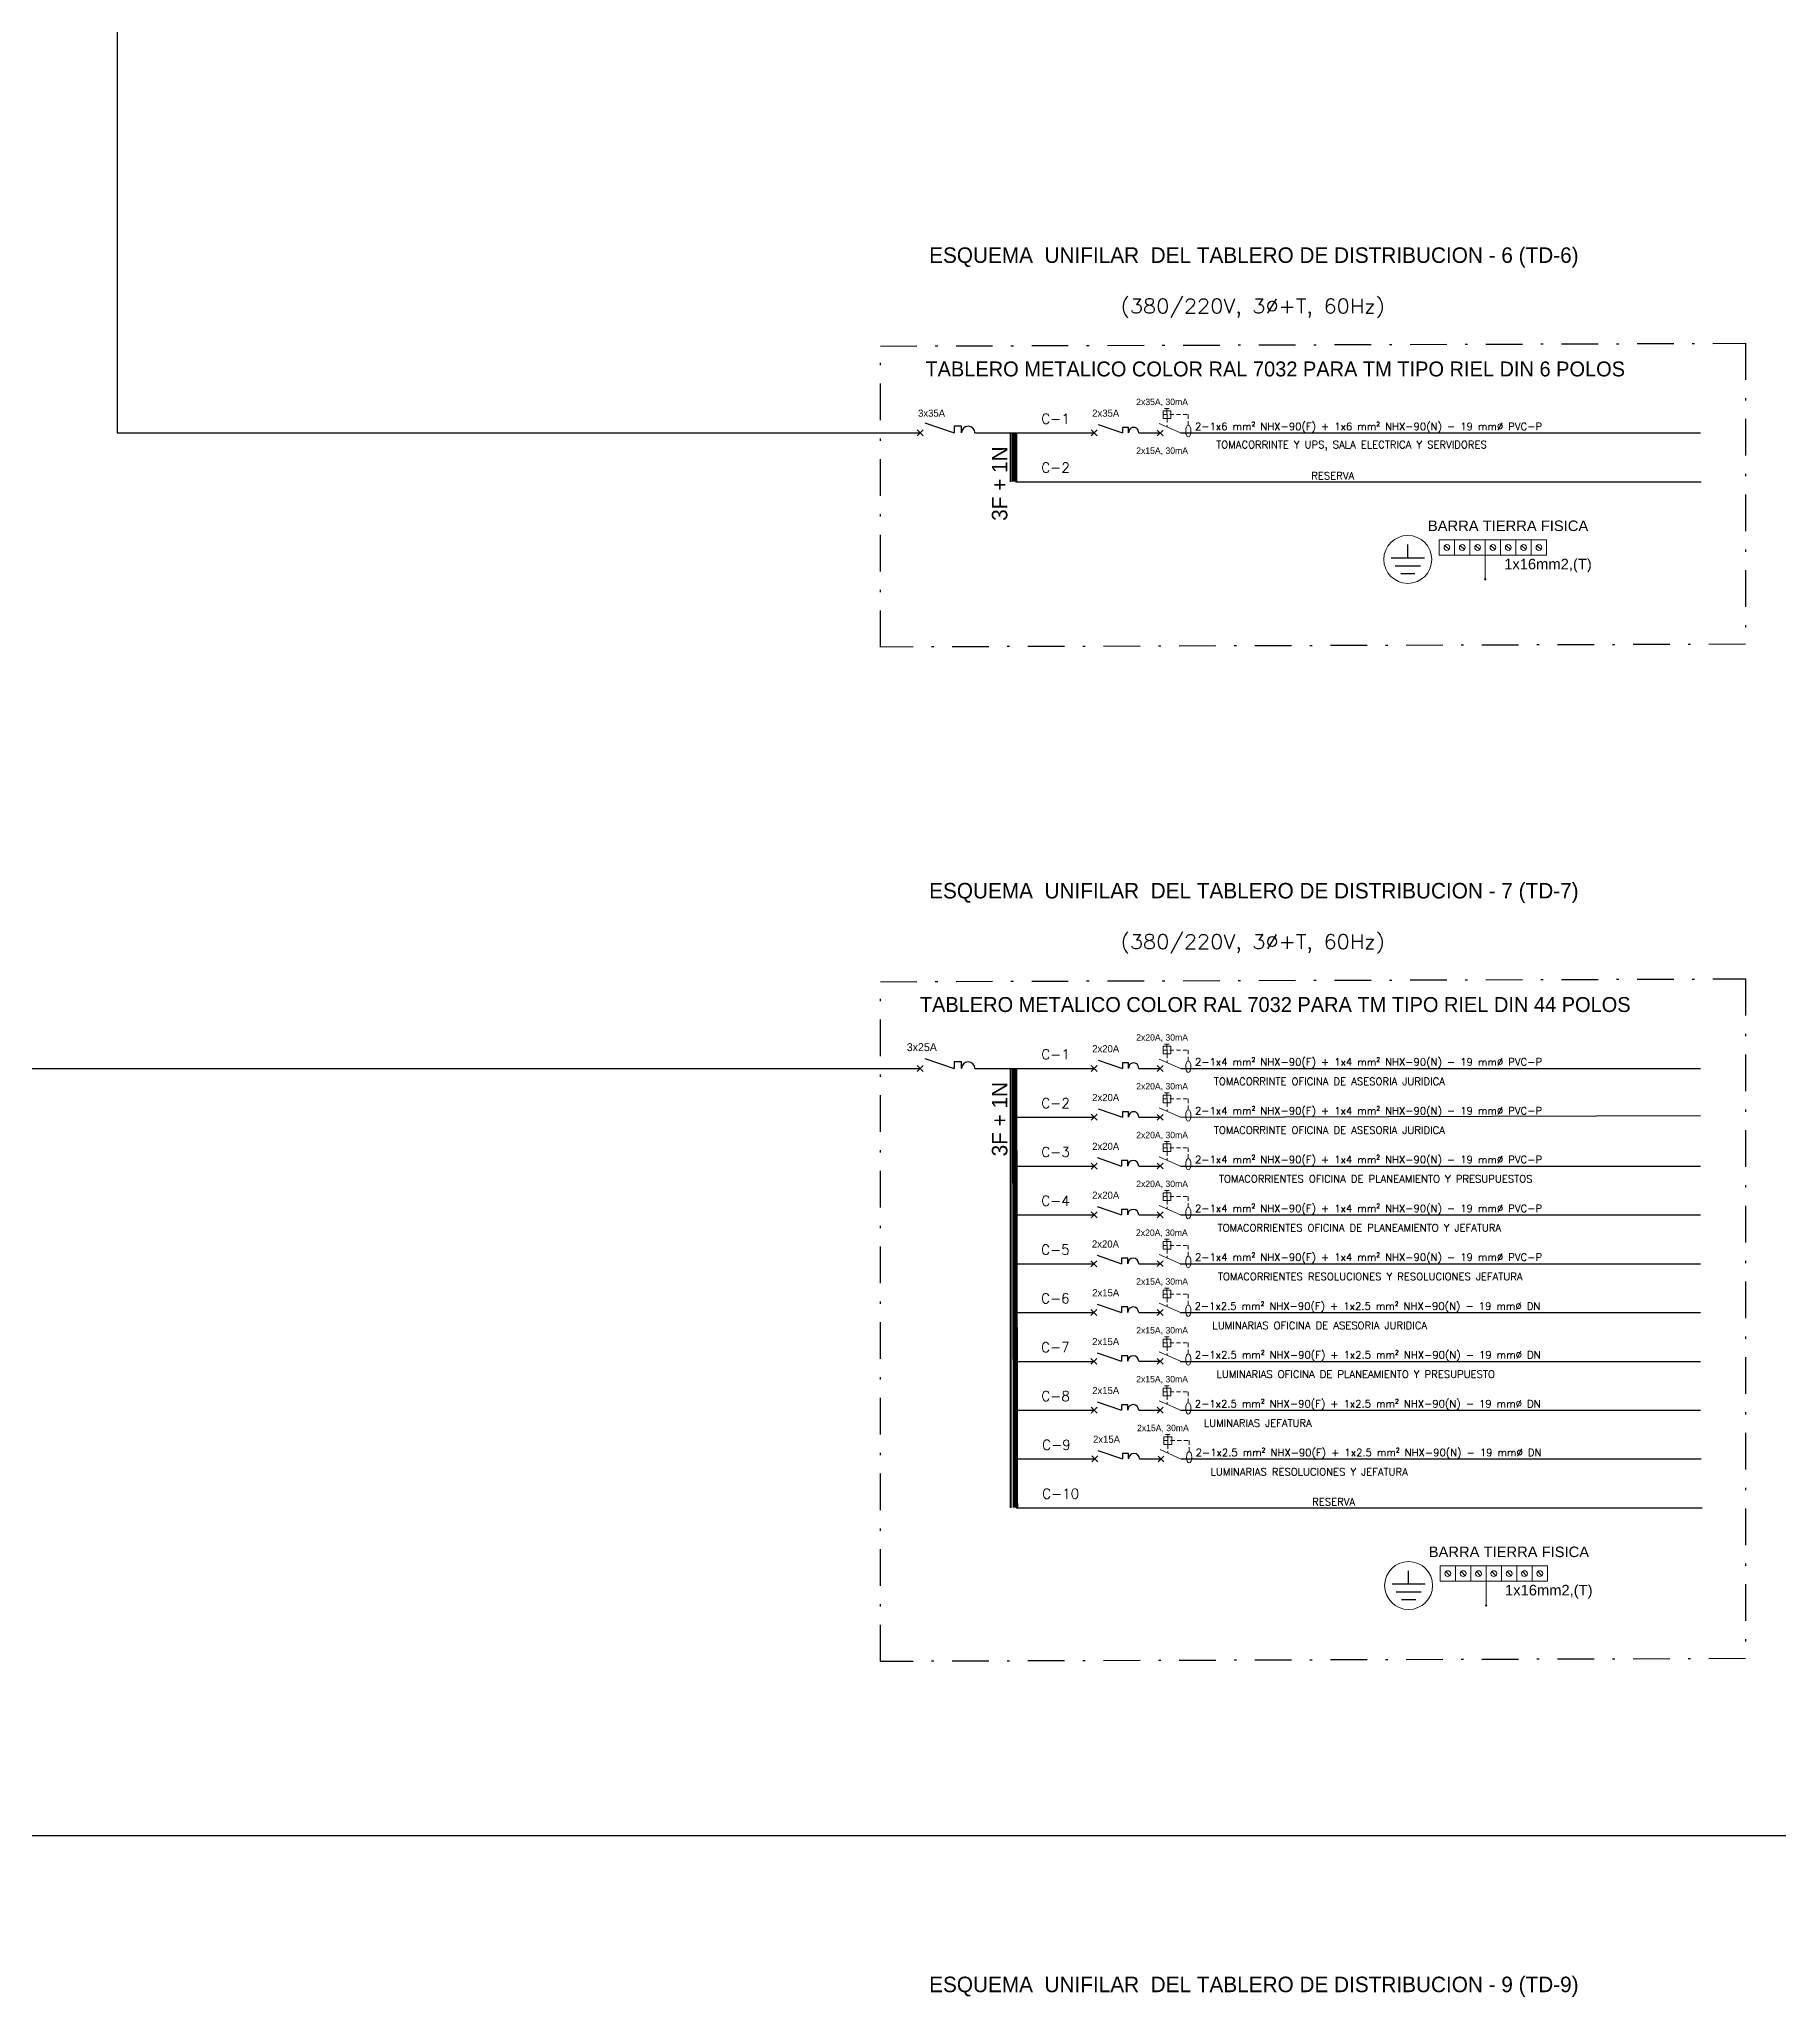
# Model space of a CAD drawing. Header units: inches. Extents: x 1395 to 2352, y -17763 to -17171.
# Drawn here: x 2002.6 to 2073.9, y -17468.5 to -17388.3 of the extents above; entities that cross this region are included whole.
import ezdxf

# ---------------------------------------------------------------- set-up
doc = ezdxf.new("R2010")
doc.units = ezdxf.units.IN
for name, pattern in [('CONTINUA', [0]), ('DASHDOT', [1, 0.5, -0.25, 0, -0.25]), ('HIDDEN', [0.375, 0.25, -0.125]), ('HIDDEN2', [0.1875, 0.125, -0.0625])]:
    doc.linetypes.add(name, pattern=pattern)
for name, color, linetype, lineweight in [('0-TEXTO Indicativo', 7, 'Continuous', 0), ('Barras', 13, 'Continuous', 0), ('Cables alumbrado', 2, 'Continuous', 5)]:
    doc.layers.add(name, color=color, linetype=linetype, lineweight=lineweight)
for name, color, linetype in [('0.4', 4, 'Continuous'), ('PROYECCIONES 0.2', 2, 'HIDDEN'), ('tablero', 1, 'Continuous'), ('TEXTO 0.3', 3, 'Continuous'), ('TEXTO 0.4', 4, 'Continuous')]:
    doc.layers.add(name, color=color, linetype=linetype)
doc.styles.add('CANGREJO80', font='romans.shx', dxfattribs={"width": 1.08, "height": 0.08})
doc.styles.add('kronen', font='GOTHIC.TTF')
doc.styles.add('RAUL-LTBT', font='swissl.ttf', dxfattribs={"height": 0.05})
doc.styles.add('Romans', font='romans.shx')

# ---------------------------------------------------------------- blocks, each defined once
blk = doc.blocks.new('vbnm')
at = {"layer": 'Cables alumbrado'}
for p, q in [((2288.975, 870.194), (2289.09, 870.194)), ((2288.975, 870.08), (2288.975, 870.194)), ((2288.996, 870.228), (2289.065, 870.228)), ((2289.031, 870.23), (2289.033, 870.08)), ((2289.09, 870.194), (2289.09, 870.08)), ((2288.888, 869.907), (2288.974, 869.821)), ((2288.888, 869.821), (2288.974, 869.907)), ((2289.233, 869.864), (2288.918, 870.003)), ((2289.09, 870.08), (2288.975, 870.08))]:
    blk.add_line(p, q, dxfattribs=at)
at = {"layer": 'Cables alumbrado', "linetype": 'HIDDEN2', "ltscale": 0.5}
for p, q in [((2288.975, 870.137), (2289.35, 870.137)), ((2289.35, 870.137), (2289.35, 869.974)), ((2289.033, 870.08), (2289.033, 869.952))]:
    blk.add_line(p, q, dxfattribs=at)
at = {"layer": 'Cables alumbrado'}
blk.add_ellipse((2289.35, 869.89), major_axis=(0, -0.084), ratio=0.466666, dxfattribs=at)
blk = doc.blocks.new('CONECCION A TIERA')
at = {"color": 50}
for p, q in [((51.108, 41.833), (49.747, 41.833)), ((50.428, 41.833), (50.428, 42.383)), ((49.912, 41.519), (50.944, 41.519)), ((50.138, 41.205), (50.717, 41.205))]:
    blk.add_line(p, q, dxfattribs=at)
at = {"layer": 'Barras'}
for p, q in [((52.116, 42.179), (51.949, 42.346)), ((52.744, 42.179), (52.578, 42.346)), ((53.372, 42.179), (53.206, 42.346)), ((53.603, 41.948), (53.603, 40.96)), ((54, 42.179), (53.834, 42.346)), ((54.628, 42.179), (54.462, 42.346)), ((55.256, 42.179), (55.09, 42.346)), ((55.884, 42.179), (55.718, 42.346))]:
    blk.add_line(p, q, dxfattribs=at)
at = {"layer": 'Barras', "elevation": 0}
for points in [[(51.719, 41.948), (52.347, 41.948), (52.347, 42.576), (51.719, 42.576)], [(52.347, 41.948), (52.975, 41.948), (52.975, 42.576), (52.347, 42.576)], [(52.975, 41.948), (53.603, 41.948), (53.603, 42.576), (52.975, 42.576)], [(53.603, 41.948), (54.231, 41.948), (54.231, 42.576), (53.603, 42.576)], [(54.231, 41.948), (54.859, 41.948), (54.859, 42.576), (54.231, 42.576)], [(54.859, 41.948), (55.487, 41.948), (55.487, 42.576), (54.859, 42.576)], [(55.487, 41.948), (56.115, 41.948), (56.115, 42.576), (55.487, 42.576)]]:
    blk.add_lwpolyline(points, close=True, dxfattribs=at)
at = {"layer": 'Barras'}
for centre, radius in [((50.428, 41.775), 0.982), ((52.033, 42.262), 0.118), ((52.661, 42.262), 0.118), ((53.289, 42.262), 0.118), ((53.917, 42.262), 0.118), ((54.545, 42.262), 0.118), ((55.173, 42.262), 0.118), ((55.801, 42.262), 0.118)]:
    blk.add_circle(centre, radius, dxfattribs=at)
for start, end in [(0, 180), (180, 0)]:
    blk.add_arc((53.603, 40.96), 0.0268, start, end, dxfattribs=at)

msp = doc.modelspace()

# ---------------------------------------------------------------- linework, layer by layer
at = {"layer": '0.4', "color": 240}
for p, q in [((2038.583, -17404.506), (2038.827, -17404.262)), ((2038.827, -17404.506), (2038.583, -17404.262)), ((2038.902, -17403.971), (2040.104, -17404.384)), ((2045.705, -17404.506), (2045.95, -17404.262)), ((2045.95, -17404.506), (2045.705, -17404.262)), ((2045.992, -17404.04), (2046.994, -17404.384)), ((2038.902, -17430.013), (2040.104, -17430.426)), ((2045.992, -17430.081), (2046.994, -17430.426)), ((2038.583, -17430.548), (2038.827, -17430.303)), ((2038.827, -17430.548), (2038.583, -17430.303)), ((2045.705, -17430.548), (2045.95, -17430.303)), ((2045.95, -17430.548), (2045.705, -17430.303)), ((2045.705, -17432.548), (2045.95, -17432.304)), ((2045.95, -17432.548), (2045.705, -17432.304)), ((2045.992, -17432.08), (2046.994, -17432.424)), ((2045.954, -17434.08), (2046.957, -17434.425)), ((2045.705, -17434.548), (2045.95, -17434.304)), ((2045.95, -17434.548), (2045.705, -17434.304)), ((2045.705, -17436.549), (2045.95, -17436.304)), ((2045.95, -17436.549), (2045.705, -17436.304)), ((2045.954, -17436.08), (2046.957, -17436.425)), ((2045.954, -17438.081), (2046.957, -17438.425)), ((2045.695, -17438.549), (2045.94, -17438.304)), ((2045.94, -17438.549), (2045.695, -17438.304)), ((2045.695, -17440.549), (2045.94, -17440.304)), ((2045.94, -17440.549), (2045.695, -17440.304)), ((2045.954, -17440.081), (2046.957, -17440.425)), ((2045.954, -17442.081), (2046.957, -17442.425)), ((2045.695, -17442.549), (2045.94, -17442.305)), ((2045.94, -17442.549), (2045.695, -17442.305)), ((2045.705, -17444.549), (2045.95, -17444.305)), ((2045.95, -17444.549), (2045.705, -17444.305)), ((2045.954, -17444.084), (2046.957, -17444.428)), ((2045.988, -17446.084), (2046.991, -17446.428)), ((2045.739, -17446.55), (2045.984, -17446.305)), ((2045.984, -17446.55), (2045.739, -17446.305))]:
    msp.add_line(p, q, dxfattribs=at)
at = {"layer": '0.4', "color": 5}
for p, q in [((2042.575, -17404.384), (2045.828, -17404.384)), ((2049.365, -17404.384), (2070.662, -17404.384)), ((2042.609, -17406.384), (2070.696, -17406.385)), ((2042.575, -17430.426), (2045.828, -17430.426)), ((2049.365, -17430.426), (2070.662, -17430.426)), ((2042.575, -17432.426), (2045.828, -17432.426)), ((2049.365, -17432.426), (2070.662, -17432.353)), ((2042.575, -17434.426), (2045.828, -17434.426)), ((2049.365, -17434.426), (2070.662, -17434.426)), ((2042.575, -17436.426), (2045.828, -17436.426)), ((2049.365, -17436.426), (2070.662, -17436.426)), ((2042.565, -17438.427), (2045.817, -17438.427)), ((2049.355, -17438.427), (2070.662, -17438.427)), ((2042.565, -17440.427), (2045.817, -17440.427)), ((2049.355, -17440.427), (2070.662, -17440.427)), ((2042.565, -17442.427), (2045.817, -17442.427)), ((2049.355, -17442.427), (2070.662, -17442.427)), ((2042.575, -17444.427), (2045.828, -17444.427)), ((2049.365, -17444.427), (2070.662, -17444.427)), ((2042.609, -17446.427), (2045.862, -17446.427)), ((2049.399, -17446.427), (2070.696, -17446.427)), ((2042.643, -17448.428), (2070.73, -17448.429))]:
    msp.add_line(p, q, dxfattribs=at)
at = {"layer": '0.4', "color": 5, "ltscale": 0.075}
for p, q in [((2047.657, -17404.384), (2048.535, -17404.384)), ((2047.657, -17430.426), (2048.535, -17430.426)), ((2047.657, -17432.424), (2048.535, -17432.424)), ((2047.657, -17434.425), (2048.535, -17434.425)), ((2047.657, -17436.425), (2048.535, -17436.425)), ((2047.657, -17438.425), (2048.535, -17438.425)), ((2047.657, -17440.425), (2048.535, -17440.425)), ((2047.657, -17442.425), (2048.535, -17442.425)), ((2047.657, -17444.428), (2048.535, -17444.428)), ((2047.691, -17446.428), (2048.569, -17446.428))]:
    msp.add_line(p, q, dxfattribs=at)
at = {"layer": '0.4', "color": 5, "elevation": 0}
for points in [[(1948.314, -17386.859), (2005.816, -17386.859), (2005.816, -17404.384), (2038.705, -17404.384)], [(1948.314, -17388.859), (1998.02, -17388.859), (1998.02, -17430.426), (2038.705, -17430.426)], [(1948.324, -17390.859), (1990.688, -17390.859), (1990.688, -17461.862), (2084.723, -17461.862), (2084.723, -17430.311), (2105.214, -17430.311)], [(2040.945, -17404.384), (2042.575, -17404.384)], [(2040.945, -17430.426), (2042.575, -17430.426)]]:
    msp.add_lwpolyline(points, dxfattribs=at)
at = {"layer": '0.4', "color": 240, "elevation": 0}
for points in [[(2040.404, -17404.384), (2040.404, -17404.113), (2040.104, -17404.113), (2040.104, -17404.384)], [(2047.244, -17404.384), (2047.244, -17404.158), (2046.994, -17404.158), (2046.994, -17404.384)], [(2040.404, -17430.426), (2040.404, -17430.155), (2040.104, -17430.155), (2040.104, -17430.426)], [(2047.244, -17430.426), (2047.244, -17430.2), (2046.994, -17430.2), (2046.994, -17430.426)], [(2047.244, -17432.424), (2047.244, -17432.199), (2046.994, -17432.199), (2046.994, -17432.424)], [(2047.206, -17434.425), (2047.206, -17434.199), (2046.957, -17434.199), (2046.957, -17434.425)], [(2047.206, -17436.425), (2047.206, -17436.199), (2046.957, -17436.199), (2046.957, -17436.425)], [(2047.206, -17438.425), (2047.206, -17438.199), (2046.957, -17438.199), (2046.957, -17438.425)], [(2047.206, -17440.425), (2047.206, -17440.2), (2046.957, -17440.2), (2046.957, -17440.425)], [(2047.206, -17442.425), (2047.206, -17442.2), (2046.957, -17442.2), (2046.957, -17442.425)], [(2047.206, -17444.428), (2047.206, -17444.203), (2046.957, -17444.203), (2046.957, -17444.428)], [(2047.24, -17446.428), (2047.24, -17446.203), (2046.991, -17446.203), (2046.991, -17446.428)]]:
    msp.add_lwpolyline(points, dxfattribs=at)
at = {"layer": '0.4', "color": 5, "const_width": 0.221, "elevation": 0}
for points in [[(2042.575, -17404.384), (2042.575, -17406.384)], [(2042.575, -17430.426), (2042.609, -17448.428)]]:
    msp.add_lwpolyline(points, dxfattribs=at)
at = {"layer": '0.4', "color": 240}
for centre, radius, start, end in [((2040.674, -17404.384), 0.271, 0, 180), ((2047.45, -17404.365), 0.208, 354.79548, 185.20452), ((2040.674, -17430.426), 0.271, 0, 180), ((2047.45, -17430.407), 0.208, 354.79548, 185.20452), ((2047.45, -17432.406), 0.208, 354.79548, 185.20452), ((2047.432, -17434.425), 0.226, 0, 180), ((2047.432, -17436.425), 0.226, 0, 180), ((2047.432, -17438.425), 0.226, 0, 180), ((2047.432, -17440.425), 0.226, 0, 180), ((2047.432, -17442.425), 0.226, 0, 180), ((2047.432, -17444.428), 0.226, 0, 180), ((2047.466, -17446.428), 0.226, 0, 180)]:
    msp.add_arc(centre, radius, start, end, dxfattribs=at)
at = {"layer": 'PROYECCIONES 0.2', "color": 23, "linetype": 'CONTINUA', "lineweight": 40, "ltscale": 1.15}
for p, q in [((2042.411, -17404.384), (2042.411, -17406.386)), ((2042.411, -17430.426), (2042.411, -17448.428))]:
    msp.add_line(p, q, dxfattribs=at)
at = {"layer": 'tablero', "color": 1, "linetype": 'DASHDOT', "ltscale": 3, "elevation": 0}
for points in [[(2072.513, -17400.713), (2072.513, -17413.046), (2037.074, -17413.16), (2037.074, -17400.828)], [(2072.513, -17426.755), (2072.513, -17454.609), (2037.074, -17454.724), (2037.074, -17426.87)]]:
    msp.add_lwpolyline(points, close=True, dxfattribs=at)

# ---------------------------------------------------------------- block references
for p in [(2008.251, -17451.344), (2008.285, -17493.388)]:
    msp.add_blockref('CONECCION A TIERA', p)
at = {"layer": 'Cables alumbrado', "color": 4, "xscale": 2.753743601044437, "yscale": 2.753743601044437, "zscale": 2.753743601044437}
for p in [(-4254.594, -19799.767), (-4254.594, -19825.809), (-4254.594, -19827.807), (-4254.594, -19829.807), (-4254.594, -19831.808), (-4254.594, -19833.808), (-4254.594, -19835.808), (-4254.594, -19837.808), (-4254.594, -19839.811), (-4254.56, -19841.811)]:
    msp.add_blockref('vbnm', p, dxfattribs=at)

# ---------------------------------------------------------------- texts
at = {"layer": '0-TEXTO Indicativo', "linetype": 'HIDDEN', "style": 'RAUL-LTBT'}
for p in [(2059.502, -17408.406), (2059.536, -17450.449)]:
    msp.add_text('BARRA TIERRA FISICA', height=0.43177, dxfattribs=at).set_placement(p)
at = {"layer": '0-TEXTO Indicativo', "style": 'RAUL-LTBT'}
for p in [(2062.628, -17409.974), (2062.661, -17452.017)]:
    msp.add_text('1x16mm2,(T)', height=0.43177, dxfattribs=at).set_placement(p)
at = {"layer": 'TEXTO 0.3', "color": 7}
for s, height, style, p in [('3x35A', 0.292, 'kronen', (2038.618, -17403.722)), ('C-1', 0.407, 'Romans', (2043.668, -17404.01)), ('2x35A', 0.292, 'kronen', (2045.751, -17403.722)), ('2x35A, 30mA', 0.26407, 'kronen', (2047.555, -17403.245)), ('2-1x6 mm² NHX-90(F) + 1x6 mm² NHX-90(N) - 19 mmØ PVC-P', 0.30177, 'Romans', (2049.964, -17404.269)), ('2x15A, 30mA', 0.26407, 'kronen', (2047.555, -17405.244)), ('C-2', 0.407, 'Romans', (2043.668, -17406.01)), ('2x20A, 30mA', 0.26407, 'kronen', (2047.555, -17429.287)), ('3x25A', 0.3256, 'kronen', (2038.156, -17429.716)), ('C-1', 0.407, 'Romans', (2043.668, -17430.052)), ('2x20A', 0.292, 'kronen', (2045.751, -17429.764)), ('2-1x4 mm² NHX-90(F) + 1x4 mm² NHX-90(N) - 19 mmØ PVC-P', 0.30177, 'Romans', (2049.964, -17430.311)), ('C-2', 0.407, 'Romans', (2043.668, -17432.052)), ('2x20A', 0.292, 'kronen', (2045.751, -17431.764)), ('2x20A, 30mA', 0.26407, 'kronen', (2047.555, -17431.287)), ('2-1x4 mm² NHX-90(F) + 1x4 mm² NHX-90(N) - 19 mmØ PVC-P', 0.30177, 'Romans', (2049.964, -17432.311)), ('2x20A, 30mA', 0.26407, 'kronen', (2047.555, -17433.287)), ('C-3', 0.407, 'Romans', (2043.668, -17434.052)), ('2x20A', 0.292, 'kronen', (2045.751, -17433.764)), ('2-1x4 mm² NHX-90(F) + 1x4 mm² NHX-90(N) - 19 mmØ PVC-P', 0.30177, 'Romans', (2049.964, -17434.311)), ('C-4', 0.407, 'Romans', (2043.668, -17436.052)), ('2x20A', 0.292, 'kronen', (2045.751, -17435.764)), ('2x20A, 30mA', 0.26407, 'kronen', (2047.555, -17435.287)), ('2-1x4 mm² NHX-90(F) + 1x4 mm² NHX-90(N) - 19 mmØ PVC-P', 0.30177, 'Romans', (2049.964, -17436.31)), ('2x20A, 30mA', 0.26407, 'kronen', (2047.545, -17437.288)), ('C-5', 0.407, 'Romans', (2043.657, -17438.053)), ('2x20A', 0.292, 'kronen', (2045.74, -17437.765)), ('2-1x4 mm² NHX-90(F) + 1x4 mm² NHX-90(N) - 19 mmØ PVC-P', 0.30177, 'Romans', (2049.964, -17438.31)), ('C-6', 0.407, 'Romans', (2043.657, -17440.053)), ('2x15A', 0.292, 'kronen', (2045.751, -17439.763)), ('2x15A, 30mA', 0.26407, 'kronen', (2047.555, -17439.286)), ('2-1x2.5 mm² NHX-90(F) + 1x2.5 mm² NHX-90(N) - 19 mmØ DN', 0.30177, 'Romans', (2049.946, -17440.314)), ('2x15A, 30mA', 0.26407, 'kronen', (2047.555, -17441.286)), ('C-7', 0.407, 'Romans', (2043.657, -17442.053)), ('2x15A', 0.292, 'kronen', (2045.751, -17441.763)), ('2-1x2.5 mm² NHX-90(F) + 1x2.5 mm² NHX-90(N) - 19 mmØ DN', 0.30177, 'Romans', (2049.957, -17442.312)), ('C-8', 0.407, 'Romans', (2043.668, -17444.053)), ('2x15A', 0.292, 'kronen', (2045.751, -17443.766)), ('2x15A, 30mA', 0.26407, 'kronen', (2047.555, -17443.289)), ('2-1x2.5 mm² NHX-90(F) + 1x2.5 mm² NHX-90(N) - 19 mmØ DN', 0.30177, 'Romans', (2049.957, -17444.314)), ('2x15A, 30mA', 0.26407, 'kronen', (2047.589, -17445.289)), ('C-9', 0.407, 'Romans', (2043.702, -17446.053)), ('2x15A', 0.292, 'kronen', (2045.785, -17445.766)), ('2-1x2.5 mm² NHX-90(F) + 1x2.5 mm² NHX-90(N) - 19 mmØ DN', 0.30177, 'Romans', (2049.991, -17446.314)), ('C-10', 0.407, 'Romans', (2043.702, -17448.054))]:
    msp.add_text(s, height=height, dxfattribs=dict(at, style=style)).set_placement(p)
at = {"layer": 'TEXTO 0.3', "color": 7, "attachment_point": 5, "style": 'kronen'}
for s, insert, char_height, width in [('TABLERO METALICO COLOR RAL 7032 PARA TM TIPO RIEL DIN 6 POLOS', (2053.248, -17401.769), 0.61212, 30.90572), ('{\\Fromans|c0;TOMACORRINTE Y UPS, SALA ELECTRICA Y SERVIDORES }', (2056.373, -17404.912), 0.30177, 18.94515), ('{\\Fromans|c0;RESERVA}', (2055.606, -17406.141), 0.30177, 15.98644), ('TABLERO METALICO COLOR RAL 7032 PARA TM TIPO RIEL DIN 44 POLOS', (2053.248, -17427.811), 0.61212, 30.90572), ('{\\Fromans|c0;TOMACORRINTE OFICINA DE ASESORIA JURIDICA}', (2055.468, -17430.954), 0.30177, 18.94515), ('{\\Fromans|c0;TOMACORRINTE OFICINA DE ASESORIA JURIDICA}', (2055.468, -17432.954), 0.30177, 15.98644), ('{\\Fromans|c0;TOMACORRIENTES OFICINA DE PLANEAMIENTO Y PRESUPUESTOS}', (2057.364, -17434.954), 0.30177, 15.98644), ('{\\Fromans|c0;TOMACORRIENTES OFICINA DE PLANEAMIENTO Y JEFATURA}', (2056.696, -17436.954), 0.30177, 15.98644), ('{\\Fromans|c0;TOMACORRIENTES RESOLUCIONES Y RESOLUCIONES JEFATURA}', (2057.142, -17438.954), 0.30177, 15.98644), ('{\\Fromans|c0;LUMINARIAS OFICINA DE ASESORIA JURIDICA}', (2055.072, -17440.955), 0.30177, 15.98644), ('{\\Fromans|c0;LUMINARIAS OFICINA DE PLANEAMIENTO Y PRESUPUESTO }', (2056.545, -17442.955), 0.30177, 15.98644), ('{\\Fromans|c0;LUMINARIAS JEFATURA}', (2052.536, -17444.955), 0.30177, 15.98644), ('{\\Fromans|c0;LUMINARIAS RESOLUCIONES Y JEFATURA}', (2054.641, -17446.955), 0.30177, 15.98644), ('{\\Fromans|c0;RESERVA}', (2055.64, -17448.184), 0.30177, 15.98644)]:
    msp.add_mtext(s, dxfattribs=dict(at, insert=insert, char_height=char_height, width=width))
at = {"layer": 'TEXTO 0.4', "color": 42, "char_height": 0.63593, "attachment_point": 5, "style": 'kronen'}
for s, insert in [('ESQUEMA  UNIFILAR  DEL TABLERO DE DISTRIBUCION - 6 (TD-6)', (2052.374, -17397.196, 0)), ('ESQUEMA  UNIFILAR  DEL TABLERO DE DISTRIBUCION - 7 (TD-7)', (2052.374, -17423.238, 0)), ('ESQUEMA  UNIFILAR  DEL TABLERO DE DISTRIBUCION - 9 (TD-9)', (2052.374, -17468.053, 0))]:
    msp.add_mtext(s, dxfattribs=dict(at, insert=insert))
at = {"layer": 'TEXTO 0.4', "color": 42, "ltscale": 0.2, "char_height": 0.58294, "attachment_point": 5, "style": 'CANGREJO80'}
for insert in [(2052.325, -17399.284), (2052.325, -17425.326)]:
    msp.add_mtext('(380/220V, 3Ø+T, 60Hz)', dxfattribs=dict(at, insert=insert))
at = {"layer": 'TEXTO 0.4', "char_height": 0.6359, "attachment_point": 5, "rotation": 90, "style": 'kronen'}
for insert in [(2041.963, -17406.462), (2041.963, -17432.504)]:
    msp.add_mtext('3F + 1N', dxfattribs=dict(at, insert=insert))

doc.saveas('drawing.dxf')
